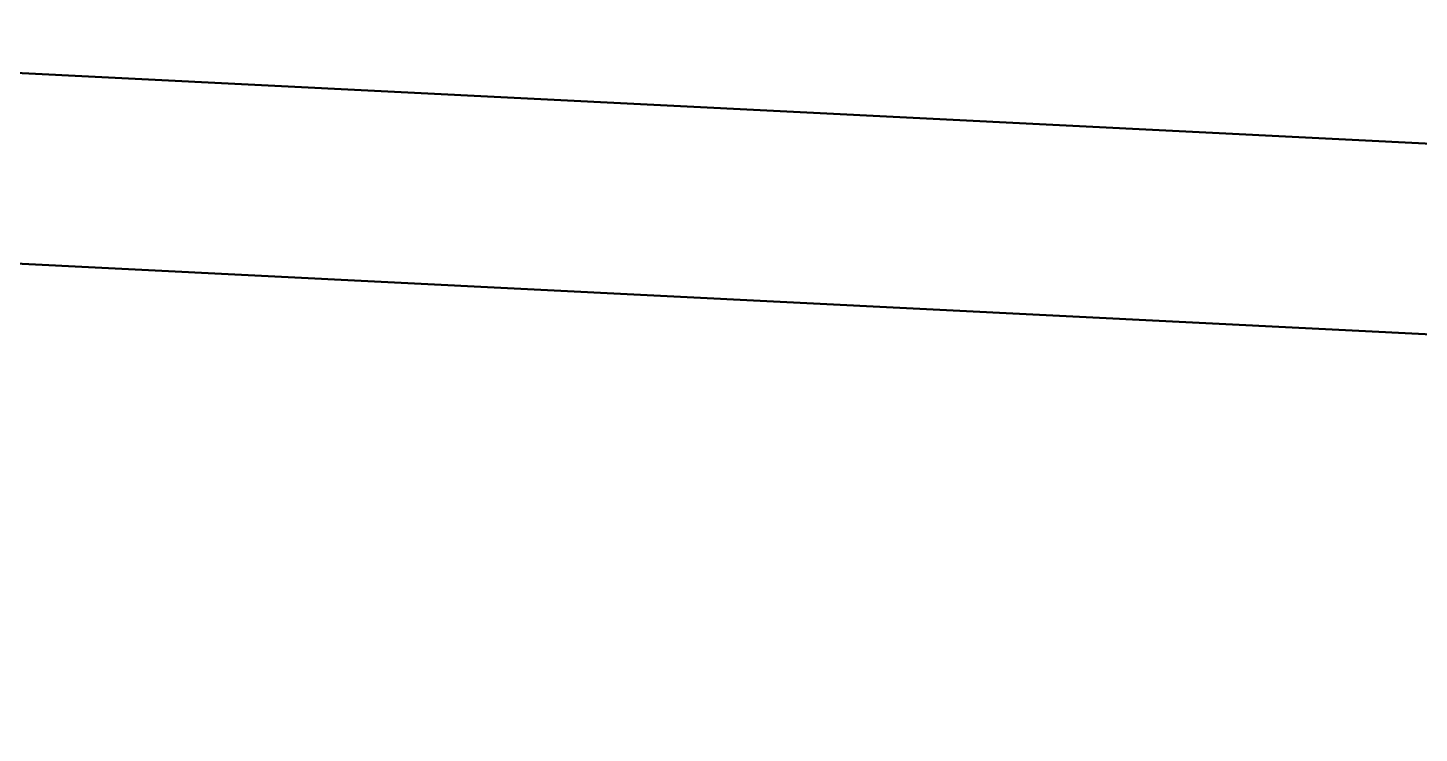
# Model space of a CAD drawing. Header units: metres. Extents: x 10 to 831, y 10 to 584.
# Drawn here: x 41.98 to 60.24, y 476.25 to 485.5 of the extents above; entities that cross this region are included whole.
import ezdxf

# ---------------------------------------------------------------- set-up
doc = ezdxf.new("R2010")
doc.units = ezdxf.units.M
doc.layers.add('CUT', color=7, linetype='Continuous', lineweight=50)
doc.layers.add('VIS', color=8, linetype='Continuous', lineweight=13)

msp = doc.modelspace()

# ---------------------------------------------------------------- linework, layer by layer
at = {"layer": 'CUT'}
for p, q in [((165, 478.752), (30, 485.502)), ((30, 483.002), (165, 476.252))]:
    msp.add_line(p, q, dxfattribs=at)
at = {"layer": 'VIS'}
for p, q in [((30, 485.503), (161.251, 478.94)), ((161.001, 478.952), (30, 485.503)), ((165, 478.752), (30, 485.502)), ((46.992, 484.653), (40.246, 484.99)), ((41.115, 484.947), (42.142, 484.896)), ((44.952, 484.755), (41.424, 484.931)), ((41.426, 484.931), (42.111, 484.897)), ((42.131, 484.896), (41.496, 484.928)), ((41.513, 484.927), (42.108, 484.897)), ((41.564, 484.924), (42.176, 484.894)), ((42.073, 484.899), (41.823, 484.911)), ((42.055, 484.9), (41.864, 484.909)), ((41.971, 484.904), (42.221, 484.891)), ((41.973, 484.904), (42.222, 484.891)), ((42.221, 484.891), (41.982, 484.904)), ((42.726, 484.866), (42, 484.903)), ((42.055, 484.9), (42.246, 484.89)), ((42.131, 484.896), (42.343, 484.885)), ((42.426, 484.881), (42.178, 484.894)), ((42.408, 484.882), (42.192, 484.893)), ((42.221, 484.891), (42.46, 484.88)), ((43.55, 484.825), (42.3, 484.888)), ((42.55, 484.875), (42.3, 484.888)), ((43.071, 484.849), (42.321, 484.887)), ((44.632, 484.771), (42.402, 484.883)), ((42.408, 484.882), (42.624, 484.871)), ((42.433, 484.881), (42.635, 484.87)), ((43.179, 484.843), (42.443, 484.88)), ((42.702, 484.868), (42.504, 484.877)), ((42.787, 484.863), (42.54, 484.875)), ((42.55, 484.875), (43.8, 484.812)), ((42.571, 484.874), (42.821, 484.861)), ((42.8, 484.863), (42.577, 484.874)), ((42.832, 484.861), (42.583, 484.874)), ((42.6, 484.873), (45.188, 484.743)), ((43.294, 484.838), (42.603, 484.873)), ((42.65, 484.87), (43.889, 484.808)), ((42.928, 484.856), (42.687, 484.868)), ((42.688, 484.868), (42.934, 484.856)), ((42.927, 484.856), (42.694, 484.868)), ((42.702, 484.868), (42.901, 484.857)), ((42.905, 484.857), (42.704, 484.868)), ((42.971, 484.854), (42.721, 484.866)), ((42.972, 484.854), (42.722, 484.866)), ((42.726, 484.866), (42.968, 484.854)), ((42.978, 484.853), (42.766, 484.864)), ((42.787, 484.863), (43.034, 484.851)), ((42.8, 484.863), (43.024, 484.851)), ((43.073, 484.849), (42.823, 484.861)), ((42.832, 484.861), (43.082, 484.849)), ((42.834, 484.861), (43.525, 484.826)), ((43.112, 484.847), (42.867, 484.859)), ((42.927, 484.856), (43.16, 484.844)), ((43.176, 484.843), (42.937, 484.856)), ((42.971, 484.854), (43.22, 484.841)), ((42.972, 484.854), (43.222, 484.841)), ((42.978, 484.853), (43.19, 484.843)), ((43.201, 484.843), (43.01, 484.852)), ((43.252, 484.84), (43.024, 484.851)), ((43.272, 484.839), (43.056, 484.85)), ((43.319, 484.837), (43.071, 484.849)), ((43.073, 484.849), (43.323, 484.837)), ((43.112, 484.847), (43.356, 484.835)), ((43.125, 484.846), (43.321, 484.837)), ((43.176, 484.843), (43.415, 484.832)), ((43.427, 484.831), (43.186, 484.843)), ((43.393, 484.833), (43.194, 484.843)), ((43.201, 484.843), (43.392, 484.833)), ((43.252, 484.84), (43.481, 484.829)), ((43.272, 484.839), (43.488, 484.828)), ((43.533, 484.826), (43.286, 484.838)), ((44.401, 484.782), (43.374, 484.834)), ((43.393, 484.833), (43.593, 484.823)), ((43.419, 484.832), (43.669, 484.819)), ((43.695, 484.817), (43.453, 484.83)), ((43.494, 484.828), (44.244, 484.79)), ((43.55, 484.825), (43.8, 484.812)), ((44.249, 484.79), (43.613, 484.822)), ((43.858, 484.809), (43.625, 484.821)), ((43.647, 484.82), (43.849, 484.81)), ((43.917, 484.807), (43.669, 484.819)), ((44.936, 484.755), (43.688, 484.818)), ((43.891, 484.808), (43.693, 484.818)), ((43.695, 484.817), (43.937, 484.805)), ((44.947, 484.755), (43.699, 484.817)), ((43.957, 484.804), (43.707, 484.817)), ((43.971, 484.804), (43.721, 484.817)), ((44.071, 484.799), (43.821, 484.812)), ((44.052, 484.8), (43.838, 484.81)), ((43.858, 484.809), (44.091, 484.798)), ((43.872, 484.809), (44.111, 484.797)), ((43.891, 484.808), (44.09, 484.798)), ((44.131, 484.796), (43.892, 484.808)), ((44.134, 484.796), (43.896, 484.808)), ((43.917, 484.807), (44.166, 484.794)), ((44.136, 484.796), (43.92, 484.807)), ((43.937, 484.805), (44.687, 484.768)), ((43.971, 484.804), (44.221, 484.791)), ((43.991, 484.803), (44.607, 484.772)), ((44.268, 484.789), (44.021, 484.802)), ((44.052, 484.8), (44.265, 484.789)), ((44.071, 484.799), (44.321, 484.787)), ((44.37, 484.784), (44.13, 484.796)), ((44.131, 484.796), (44.369, 484.784)), ((44.134, 484.796), (44.371, 484.784)), ((44.136, 484.796), (44.351, 484.785)), ((44.249, 484.79), (44.461, 484.779)), ((44.268, 484.789), (44.515, 484.776)), ((44.297, 484.788), (44.492, 484.778)), ((44.574, 484.774), (44.324, 484.787)), ((45.065, 484.749), (44.333, 484.786)), ((44.622, 484.772), (44.394, 484.783)), ((45.635, 484.721), (44.407, 484.782)), ((45.148, 484.745), (44.421, 484.782)), ((45.599, 484.722), (44.447, 484.78)), ((44.448, 484.78), (45.697, 484.717)), ((44.684, 484.769), (44.486, 484.778)), ((44.789, 484.763), (44.556, 484.774)), ((44.574, 484.774), (44.824, 484.762)), ((44.577, 484.774), (44.821, 484.762)), ((44.828, 484.761), (44.579, 484.774)), ((44.622, 484.772), (44.851, 484.76)), ((44.653, 484.77), (45.389, 484.733)), ((44.911, 484.757), (44.663, 484.769)), ((44.677, 484.769), (45.829, 484.711)), ((44.684, 484.769), (44.882, 484.759)), ((44.914, 484.757), (44.713, 484.767)), ((45.47, 484.729), (44.721, 484.767)), ((44.999, 484.752), (44.783, 484.764)), ((45.072, 484.749), (44.822, 484.762)), ((45.086, 484.748), (44.847, 484.76)), ((45.084, 484.748), (44.847, 484.76)), ((44.861, 484.76), (45.063, 484.75)), ((45.096, 484.748), (44.884, 484.759)), ((44.911, 484.757), (45.16, 484.745)), ((45.111, 484.747), (44.92, 484.756)), ((44.993, 484.753), (46.742, 484.666)), ((44.999, 484.752), (45.215, 484.741)), ((45.072, 484.749), (45.322, 484.736)), ((45.086, 484.748), (45.324, 484.736)), ((45.096, 484.748), (45.308, 484.737)), ((45.111, 484.747), (45.302, 484.738)), ((45.148, 484.745), (45.39, 484.733)), ((45.417, 484.731), (45.167, 484.744)), ((45.918, 484.707), (45.19, 484.743)), ((45.469, 484.729), (45.219, 484.741)), ((47.05, 484.65), (45.3, 484.738)), ((46.074, 484.699), (45.324, 484.736)), ((45.701, 484.717), (45.453, 484.73)), ((45.72, 484.716), (45.487, 484.728)), ((45.75, 484.715), (45.503, 484.728)), ((45.757, 484.714), (45.543, 484.726)), ((45.905, 484.707), (45.657, 484.72)), ((45.873, 484.709), (45.675, 484.719)), ((45.946, 484.705), (45.697, 484.717)), ((46.367, 484.684), (45.731, 484.716)), ((45.75, 484.715), (45.997, 484.702)), ((45.757, 484.714), (45.97, 484.704)), ((45.992, 484.703), (45.764, 484.714)), ((46.531, 484.676), (45.798, 484.712)), ((46.05, 484.7), (45.8, 484.712)), ((45.802, 484.712), (46.05, 484.7)), ((46.041, 484.701), (45.802, 484.712)), ((45.873, 484.709), (46.071, 484.699)), ((46.117, 484.697), (45.874, 484.709)), ((46.092, 484.698), (45.883, 484.708)), ((45.905, 484.707), (46.154, 484.695)), ((45.943, 484.706), (46.578, 484.673)), ((45.992, 484.703), (46.221, 484.692)), ((46.041, 484.701), (46.279, 484.688)), ((46.042, 484.701), (46.286, 484.688)), ((46.05, 484.7), (47.3, 484.638)), ((46.257, 484.69), (46.066, 484.699)), ((46.824, 484.661), (46.075, 484.699)), ((46.075, 484.699), (46.277, 484.688)), ((46.117, 484.697), (46.359, 484.685)), ((46.468, 484.679), (46.218, 484.692)), ((46.469, 484.679), (46.219, 484.692)), ((46.489, 484.678), (46.243, 484.691)), ((46.249, 484.69), (46.444, 484.68)), ((46.866, 484.659), (46.25, 484.69)), ((46.572, 484.674), (46.322, 484.687)), ((46.325, 484.686), (46.574, 484.674)), ((46.456, 484.68), (47.072, 484.649)), ((46.468, 484.679), (46.718, 484.667)), ((46.469, 484.679), (46.719, 484.667)), ((46.522, 484.677), (47.258, 484.639)), ((46.795, 484.663), (46.547, 484.675)), ((46.55, 484.675), (47.3, 484.638)), ((46.899, 484.658), (46.651, 484.67)), ((46.666, 484.669), (47.26, 484.639)), ((47.443, 484.63), (46.751, 484.665)), ((46.995, 484.653), (46.757, 484.664)), ((48.484, 484.579), (46.767, 484.664)), ((47.028, 484.651), (46.778, 484.663)), ((47.074, 484.649), (46.824, 484.661)), ((47.021, 484.651), (46.83, 484.661)), ((47.57, 484.624), (46.843, 484.66)), ((47.599, 484.623), (46.863, 484.659)), ((47.062, 484.649), (46.864, 484.659)), ((46.899, 484.658), (47.148, 484.645)), ((46.982, 484.654), (47.673, 484.619)), ((47.232, 484.641), (46.985, 484.653)), ((46.995, 484.653), (47.234, 484.641)), ((47.214, 484.642), (47.002, 484.653)), ((47.021, 484.651), (47.212, 484.642)), ((47.316, 484.637), (47.067, 484.649)), ((47.074, 484.649), (47.324, 484.637)), ((47.108, 484.647), (47.845, 484.61)), ((47.362, 484.635), (47.134, 484.646)), ((47.414, 484.632), (47.164, 484.644)), ((47.454, 484.63), (47.204, 484.642)), ((47.214, 484.642), (47.426, 484.631)), ((47.467, 484.629), (47.217, 484.641)), ((47.468, 484.629), (47.219, 484.641)), ((47.461, 484.63), (47.223, 484.641)), ((47.232, 484.641), (47.479, 484.629)), ((47.996, 484.602), (47.263, 484.639)), ((47.289, 484.638), (47.491, 484.628)), ((47.572, 484.624), (47.322, 484.637)), ((47.362, 484.635), (47.591, 484.623)), ((47.7, 484.618), (47.46, 484.63)), ((47.461, 484.63), (47.698, 484.618)), ((47.467, 484.629), (47.717, 484.616)), ((47.468, 484.629), (47.718, 484.616)), ((49.24, 484.541), (47.497, 484.627)), ((47.508, 484.627), (47.752, 484.615)), ((47.57, 484.624), (47.812, 484.612)), ((47.572, 484.624), (47.822, 484.611)), ((47.893, 484.608), (47.644, 484.62)), ((47.855, 484.61), (47.657, 484.62)), ((48.932, 484.556), (47.683, 484.619)), ((47.95, 484.605), (47.712, 484.617)), ((48.023, 484.601), (47.807, 484.612)), ((48.061, 484.599), (47.849, 484.61)), ((47.855, 484.61), (48.053, 484.6)), ((47.888, 484.608), (48.101, 484.598)), ((47.933, 484.606), (49.182, 484.543)), ((47.95, 484.605), (48.189, 484.593)), ((48.216, 484.591), (47.975, 484.603)), ((48.167, 484.594), (47.976, 484.603)), ((48.023, 484.601), (48.238, 484.591)), ((48.061, 484.599), (48.273, 484.589)), ((48.321, 484.587), (48.071, 484.599)), ((49.833, 484.511), (48.087, 484.598)), ((48.167, 484.594), (48.358, 484.585)), ((50.442, 484.481), (48.194, 484.593)), ((48.466, 484.579), (48.217, 484.591)), ((48.538, 484.576), (48.296, 484.587)), ((48.321, 484.587), (48.57, 484.574)), ((49.072, 484.549), (48.322, 484.587)), ((48.575, 484.574), (48.325, 484.587)), ((50.58, 484.474), (48.35, 484.585)), ((48.608, 484.572), (48.384, 484.584)), ((48.466, 484.579), (48.716, 484.567)), ((48.714, 484.567), (48.467, 484.579)), ((48.468, 484.579), (48.717, 484.567)), ((48.503, 484.577), (48.705, 484.567)), ((48.732, 484.566), (48.504, 484.577)), ((48.538, 484.576), (48.78, 484.563)), ((48.572, 484.574), (48.822, 484.562)), ((48.575, 484.574), (48.825, 484.562)), ((48.598, 484.572), (49.837, 484.511)), ((48.608, 484.572), (48.831, 484.561)), ((49.384, 484.534), (48.638, 484.571)), ((48.905, 484.557), (48.666, 484.569)), ((48.886, 484.558), (48.67, 484.569)), ((48.953, 484.555), (48.703, 484.567)), ((48.714, 484.567), (48.961, 484.554)), ((49.742, 484.515), (48.715, 484.567)), ((48.967, 484.554), (48.717, 484.567)), ((48.732, 484.566), (48.961, 484.554)), ((48.931, 484.556), (48.74, 484.565)), ((49.028, 484.551), (48.778, 484.563)), ((50.55, 484.475), (48.8, 484.562)), ((49.044, 484.551), (48.846, 484.56)), ((48.886, 484.558), (49.102, 484.548)), ((48.905, 484.557), (49.144, 484.545)), ((48.921, 484.557), (49.537, 484.525)), ((48.931, 484.556), (49.122, 484.546)), ((52.009, 484.402), (48.951, 484.555)), ((49.044, 484.551), (49.242, 484.541)), ((49.05, 484.55), (50.3, 484.488)), ((49.747, 484.515), (49.056, 484.55)), ((49.332, 484.536), (49.12, 484.546)), ((49.334, 484.536), (49.133, 484.546)), ((49.466, 484.529), (49.216, 484.542)), ((49.461, 484.529), (49.217, 484.542)), ((49.991, 484.503), (49.265, 484.539)), ((49.286, 484.538), (49.978, 484.504)), ((49.55, 484.525), (49.3, 484.538)), ((50.055, 484.5), (49.318, 484.537)), ((49.332, 484.536), (49.543, 484.525)), ((49.372, 484.534), (49.568, 484.524)), ((49.593, 484.523), (49.38, 484.534)), ((49.384, 484.534), (49.632, 484.521)), ((49.658, 484.519), (49.418, 484.531)), ((49.443, 484.531), (50.692, 484.468)), ((49.75, 484.515), (49.534, 484.526)), ((49.564, 484.524), (50.3, 484.488)), ((50.317, 484.486), (49.568, 484.524)), ((49.593, 484.523), (49.806, 484.512)), ((49.86, 484.51), (49.621, 484.522)), ((50.233, 484.491), (49.638, 484.52)), ((49.657, 484.519), (52.244, 484.39)), ((49.939, 484.505), (49.692, 484.518)), ((49.967, 484.504), (49.717, 484.517)), ((49.717, 484.517), (49.919, 484.506)), ((49.75, 484.515), (49.966, 484.504)), ((50.073, 484.499), (49.823, 484.511)), ((50.075, 484.498), (49.825, 484.511)), ((49.837, 484.511), (50.431, 484.481)), ((49.86, 484.51), (50.099, 484.497)), ((50.102, 484.497), (49.874, 484.509)), ((50.077, 484.498), (49.886, 484.508)), ((50.165, 484.494), (49.917, 484.506)), ((50.689, 484.468), (49.948, 484.505)), ((49.967, 484.504), (50.216, 484.491)), ((50.179, 484.494), (49.967, 484.504)), ((49.991, 484.503), (50.233, 484.491)), ((50.27, 484.489), (50.022, 484.502)), ((50.05, 484.5), (50.3, 484.488)), ((50.073, 484.499), (50.323, 484.486)), ((50.077, 484.498), (50.268, 484.489)), ((50.102, 484.497), (50.331, 484.486)), ((50.378, 484.484), (50.129, 484.496)), ((50.395, 484.483), (50.171, 484.494)), ((50.179, 484.494), (50.391, 484.483)), ((50.195, 484.493), (50.442, 484.481)), ((50.527, 484.476), (50.277, 484.489)), ((50.378, 484.484), (50.626, 484.471)), ((50.395, 484.483), (50.618, 484.471)), ((50.614, 484.472), (50.398, 484.483)), ((50.775, 484.464), (50.532, 484.476)), ((50.788, 484.463), (50.55, 484.475)), ((50.815, 484.462), (50.576, 484.474)), ((50.614, 484.472), (50.83, 484.461)), ((50.842, 484.461), (50.65, 484.47)), ((50.927, 484.456), (50.682, 484.469)), ((50.965, 484.454), (50.715, 484.467)), ((50.966, 484.454), (50.716, 484.466)), ((50.96, 484.454), (50.718, 484.466)), ((50.788, 484.463), (51.025, 484.451)), ((50.815, 484.462), (51.054, 484.45)), ((51.573, 484.424), (50.823, 484.462)), ((51.575, 484.423), (50.825, 484.461)), ((51.026, 484.451), (50.827, 484.461)), ((50.842, 484.461), (51.033, 484.451)), ((51.1, 484.447), (50.86, 484.459)), ((52.052, 484.4), (50.9, 484.457)), ((50.927, 484.456), (51.171, 484.444)), ((50.931, 484.456), (51.133, 484.446)), ((50.96, 484.454), (51.202, 484.442)), ((50.966, 484.454), (51.216, 484.442)), ((51.026, 484.451), (51.224, 484.442)), ((51.226, 484.441), (51.029, 484.451)), ((51.073, 484.449), (51.323, 484.436)), ((51.075, 484.449), (51.325, 484.436)), ((51.298, 484.438), (51.085, 484.449)), ((51.1, 484.447), (51.341, 484.436)), ((51.372, 484.434), (51.123, 484.447)), ((51.226, 484.441), (51.422, 484.432)), ((51.45, 484.43), (51.238, 484.441)), ((51.472, 484.429), (51.244, 484.441)), ((51.478, 484.428), (51.262, 484.44)), ((51.527, 484.426), (51.288, 484.438)), ((51.298, 484.438), (51.511, 484.427)), ((51.325, 484.436), (51.52, 484.427)), ((51.372, 484.434), (51.62, 484.422)), ((51.386, 484.433), (52.413, 484.382)), ((51.45, 484.43), (51.661, 484.419)), ((51.472, 484.429), (52.157, 484.394)), ((51.478, 484.428), (51.694, 484.418)), ((51.77, 484.414), (51.531, 484.426)), ((51.744, 484.416), (51.543, 484.425)), ((51.813, 484.412), (51.564, 484.424)), ((51.591, 484.423), (52.282, 484.389)), ((52.207, 484.392), (51.591, 484.423)), ((51.964, 484.404), (51.714, 484.417)), ((52.465, 484.38), (51.715, 484.416)), ((51.77, 484.414), (52.008, 484.402)), ((52.51, 484.377), (51.774, 484.414)), ((51.988, 484.403), (51.797, 484.413)), ((51.813, 484.412), (52.063, 484.399)), ((52.171, 484.394), (51.924, 484.406)), ((51.965, 484.404), (52.215, 484.392)), ((51.988, 484.403), (52.179, 484.394)), ((52.215, 484.392), (52.016, 484.402)), ((52.019, 484.402), (52.756, 484.365)), ((52.297, 484.388), (52.085, 484.398)), ((52.366, 484.384), (52.117, 484.396)), ((52.341, 484.385), (52.126, 484.396)), ((52.145, 484.396), (52.347, 484.385)), ((52.392, 484.383), (52.148, 484.395)), ((52.413, 484.382), (52.171, 484.394)), ((53.927, 484.306), (52.179, 484.394)), ((52.45, 484.38), (52.2, 484.393)), ((52.215, 484.392), (52.413, 484.382)), ((52.527, 484.376), (52.277, 484.389)), ((52.297, 484.388), (52.508, 484.377)), ((53.55, 484.325), (52.3, 484.388)), ((52.55, 484.375), (52.3, 484.388)), ((52.573, 484.374), (52.323, 484.387)), ((52.576, 484.374), (52.326, 484.386)), ((52.341, 484.385), (52.557, 484.375)), ((52.366, 484.384), (52.614, 484.372)), ((52.392, 484.383), (52.636, 484.37)), ((52.413, 484.382), (52.655, 484.37)), ((52.428, 484.381), (53.677, 484.318)), ((52.725, 484.366), (52.486, 484.378)), ((52.753, 484.365), (52.504, 484.377)), ((52.55, 484.375), (53.8, 484.312)), ((52.573, 484.374), (52.823, 484.362)), ((52.576, 484.374), (52.826, 484.361)), ((53.299, 484.337), (52.614, 484.372)), ((52.895, 484.357), (52.649, 484.37)), ((52.963, 484.355), (52.713, 484.367)), ((52.725, 484.366), (52.963, 484.355)), ((53.404, 484.332), (52.809, 484.362)), ((52.842, 484.361), (53.07, 484.349)), ((52.895, 484.357), (53.142, 484.346)), ((52.963, 484.355), (53.213, 484.342)), ((53.205, 484.342), (52.989, 484.353)), ((53.007, 484.352), (53.602, 484.322)), ((53.05, 484.35), (53.8, 484.312)), ((53.36, 484.335), (53.111, 484.347)), ((53.381, 484.334), (53.139, 484.346)), ((54.938, 484.255), (53.189, 484.343)), ((54.356, 484.284), (53.204, 484.342)), ((53.205, 484.342), (53.421, 484.332)), ((53.464, 484.329), (53.214, 484.342)), ((53.504, 484.327), (53.264, 484.34)), ((53.277, 484.339), (53.472, 484.329)), ((54.073, 484.299), (53.323, 484.337)), ((53.567, 484.324), (53.356, 484.335)), ((53.359, 484.335), (53.561, 484.325)), ((53.381, 484.334), (53.624, 484.322)), ((53.653, 484.32), (53.406, 484.332)), ((53.435, 484.331), (54.587, 484.273)), ((53.679, 484.318), (53.441, 484.331)), ((53.746, 484.315), (53.497, 484.327)), ((53.753, 484.315), (53.552, 484.325)), ((53.809, 484.312), (53.56, 484.325)), ((53.567, 484.324), (53.779, 484.314)), ((53.573, 484.324), (53.823, 484.312)), ((53.857, 484.309), (53.613, 484.322)), ((53.679, 484.318), (53.918, 484.307)), ((53.898, 484.308), (53.707, 484.317)), ((53.962, 484.305), (53.712, 484.317)), ((53.809, 484.312), (54.059, 484.3)), ((54.076, 484.298), (53.826, 484.311)), ((54.069, 484.299), (53.853, 484.31)), ((53.857, 484.309), (54.102, 484.298)), ((54.115, 484.297), (53.877, 484.308)), ((53.898, 484.308), (54.089, 484.298)), ((53.939, 484.306), (55.187, 484.243)), ((53.962, 484.305), (54.212, 484.292)), ((54.669, 484.269), (53.984, 484.303)), ((54.196, 484.293), (53.998, 484.303)), ((54.672, 484.269), (54.056, 484.3)), ((54.069, 484.299), (54.285, 484.288)), ((54.076, 484.298), (54.326, 484.286)), ((54.834, 484.261), (54.108, 484.297)), ((54.115, 484.297), (54.352, 484.285)), ((54.196, 484.293), (54.395, 484.283)), ((54.448, 484.28), (54.198, 484.293)), ((54.415, 484.282), (54.203, 484.293)), ((54.212, 484.292), (54.897, 484.257)), ((54.463, 484.279), (54.213, 484.292)), ((54.966, 484.254), (54.229, 484.291)), ((54.261, 484.289), (54.878, 484.259)), ((56.032, 484.201), (54.298, 484.288)), ((54.565, 484.274), (54.332, 484.286)), ((54.629, 484.271), (54.381, 484.284)), ((54.634, 484.271), (54.396, 484.283)), ((54.415, 484.282), (54.626, 484.271)), ((54.415, 484.281), (54.639, 484.27)), ((54.448, 484.28), (54.643, 484.27)), ((54.463, 484.279), (54.713, 484.267)), ((54.475, 484.279), (55.211, 484.242)), ((54.545, 484.275), (55.785, 484.213)), ((54.565, 484.274), (54.797, 484.262)), ((54.573, 484.274), (54.775, 484.264)), ((54.634, 484.271), (54.873, 484.259)), ((54.946, 484.255), (54.706, 484.267)), ((54.961, 484.255), (54.712, 484.267)), ((54.933, 484.256), (54.717, 484.267)), ((55.074, 484.249), (54.824, 484.261)), ((54.834, 484.261), (55.077, 484.248)), ((55.135, 484.246), (54.888, 484.258)), ((55.134, 484.246), (54.921, 484.256)), ((54.933, 484.256), (55.149, 484.245)), ((54.961, 484.255), (55.211, 484.242)), ((54.989, 484.253), (55.584, 484.224)), ((55.306, 484.237), (55.056, 484.25)), ((55.811, 484.212), (55.078, 484.248)), ((55.134, 484.246), (55.347, 484.235)), ((55.385, 484.233), (55.187, 484.243)), ((55.462, 484.23), (55.213, 484.242)), ((56.55, 484.175), (55.3, 484.238)), ((55.306, 484.237), (55.555, 484.225)), ((55.323, 484.236), (55.567, 484.224)), ((55.576, 484.224), (55.326, 484.236)), ((55.589, 484.223), (55.351, 484.235)), ((56.039, 484.2), (55.354, 484.235)), ((56.117, 484.197), (55.388, 484.233)), ((55.462, 484.23), (55.712, 484.217)), ((55.685, 484.218), (55.473, 484.229)), ((55.496, 484.227), (55.728, 484.216)), ((56.661, 484.169), (55.509, 484.227)), ((55.55, 484.225), (57.3, 484.138)), ((55.803, 484.213), (55.561, 484.225)), ((55.797, 484.213), (55.581, 484.224)), ((55.582, 484.224), (56.267, 484.189)), ((55.845, 484.211), (55.596, 484.222)), ((55.808, 484.212), (55.617, 484.221)), ((55.685, 484.218), (55.897, 484.207)), ((55.739, 484.216), (56.43, 484.181)), ((55.787, 484.213), (55.989, 484.203)), ((55.797, 484.213), (56.013, 484.202)), ((56.05, 484.2), (55.8, 484.213)), ((55.803, 484.213), (56.045, 484.2)), ((55.808, 484.212), (55.999, 484.202)), ((56.074, 484.199), (55.824, 484.212)), ((55.845, 484.211), (56.093, 484.198)), ((56.164, 484.195), (55.963, 484.205)), ((56.202, 484.192), (55.979, 484.204)), ((56.228, 484.191), (55.98, 484.204)), ((56.178, 484.193), (55.98, 484.204)), ((59.535, 484.025), (56.007, 484.202)), ((56.074, 484.199), (56.324, 484.187)), ((56.345, 484.186), (56.098, 484.197)), ((56.388, 484.183), (56.148, 484.195)), ((56.178, 484.193), (56.376, 484.183)), ((56.427, 484.181), (56.194, 484.193)), ((56.202, 484.192), (56.426, 484.181)), ((56.46, 484.179), (56.21, 484.192)), ((56.462, 484.179), (56.212, 484.192)), ((56.544, 484.175), (56.305, 484.187)), ((56.532, 484.176), (56.321, 484.187)), ((56.576, 484.173), (56.326, 484.186)), ((56.335, 484.186), (57.071, 484.149)), ((56.616, 484.172), (56.37, 484.184)), ((56.388, 484.183), (56.629, 484.171)), ((56.4, 484.183), (56.595, 484.173)), ((56.427, 484.181), (56.659, 484.169)), ((56.66, 484.169), (56.444, 484.18)), ((57.548, 484.125), (56.521, 484.177)), ((56.532, 484.176), (56.744, 484.165)), ((57.276, 484.139), (56.544, 484.175)), ((56.55, 484.175), (57.3, 484.138)), ((56.79, 484.163), (56.551, 484.175)), ((56.576, 484.173), (56.827, 484.161)), ((57.807, 484.112), (56.58, 484.173)), ((56.838, 484.16), (56.59, 484.173)), ((56.616, 484.172), (56.863, 484.159)), ((56.839, 484.16), (56.626, 484.171)), ((56.902, 484.158), (56.652, 484.17)), ((56.66, 484.169), (56.876, 484.159)), ((58.422, 484.082), (56.674, 484.169)), ((57.421, 484.131), (56.685, 484.168)), ((56.713, 484.167), (59.771, 484.014)), ((57.409, 484.132), (56.724, 484.166)), ((56.726, 484.166), (57.343, 484.135)), ((56.954, 484.155), (56.763, 484.165)), ((56.788, 484.163), (57.032, 484.151)), ((56.838, 484.16), (57.087, 484.148)), ((56.839, 484.16), (57.052, 484.15)), ((56.923, 484.157), (57.673, 484.119)), ((56.93, 484.156), (57.667, 484.119)), ((56.952, 484.155), (57.637, 484.12)), ((56.954, 484.155), (57.145, 484.145)), ((57.001, 484.152), (57.203, 484.143)), ((57.256, 484.139), (57.014, 484.152)), ((57.295, 484.138), (57.045, 484.15)), ((57.302, 484.138), (57.052, 484.15)), ((57.074, 484.149), (57.324, 484.137)), ((57.358, 484.135), (57.125, 484.146)), ((57.803, 484.112), (57.168, 484.144)), ((57.367, 484.134), (57.169, 484.144)), ((57.441, 484.13), (57.204, 484.143)), ((57.46, 484.13), (57.21, 484.142)), ((57.256, 484.139), (57.498, 484.127)), ((57.302, 484.138), (57.551, 484.125)), ((57.524, 484.126), (57.308, 484.137)), ((57.574, 484.124), (57.324, 484.137)), ((57.367, 484.134), (57.565, 484.124)), ((57.38, 484.134), (58.015, 484.102)), ((57.441, 484.13), (57.679, 484.118)), ((57.524, 484.126), (57.74, 484.115)), ((57.718, 484.117), (57.527, 484.126)), ((57.832, 484.111), (57.584, 484.124)), ((57.901, 484.108), (57.651, 484.12)), ((59.433, 484.031), (57.685, 484.118)), ((57.96, 484.104), (57.711, 484.117)), ((57.718, 484.117), (57.909, 484.107)), ((57.976, 484.104), (57.738, 484.115)), ((57.989, 484.103), (57.766, 484.114)), ((58.026, 484.101), (57.776, 484.113)), ((58.505, 484.077), (57.813, 484.112)), ((58.077, 484.099), (57.827, 484.111)), ((57.832, 484.111), (58.081, 484.099)), ((58.098, 484.097), (57.851, 484.11)), ((57.96, 484.104), (58.21, 484.092)), ((58.556, 484.075), (57.962, 484.104)), ((58.173, 484.094), (57.972, 484.104)), ((58.225, 484.091), (57.982, 484.104)), ((57.989, 484.103), (58.213, 484.092)), ((58.199, 484.092), (57.99, 484.103)), ((58.044, 484.101), (58.735, 484.065)), ((58.077, 484.099), (58.327, 484.086)), ((58.779, 484.064), (58.094, 484.098)), ((58.098, 484.097), (58.345, 484.085)), ((58.16, 484.095), (58.754, 484.065)), ((58.199, 484.092), (58.407, 484.082)), ((58.459, 484.079), (58.209, 484.092)), ((58.215, 484.091), (58.417, 484.082)), ((58.225, 484.091), (58.467, 484.079)), ((58.322, 484.087), (59.007, 484.052)), ((58.574, 484.074), (58.324, 484.087)), ((58.388, 484.083), (58.604, 484.072)), ((58.65, 484.07), (58.438, 484.081)), ((58.459, 484.079), (58.709, 484.067)), ((58.704, 484.067), (58.465, 484.079)), ((58.742, 484.065), (58.498, 484.077)), ((58.574, 484.074), (58.824, 484.062)), ((58.826, 484.061), (58.578, 484.073)), ((58.9, 484.058), (58.65, 484.07)), ((58.65, 484.07), (58.862, 484.059)), ((58.864, 484.059), (58.673, 484.069)), ((58.931, 484.056), (58.693, 484.068)), ((58.96, 484.055), (58.71, 484.067)), ((58.742, 484.065), (58.986, 484.053)), ((60.05, 484), (58.8, 484.062)), ((58.864, 484.059), (59.055, 484.05)), ((58.934, 484.056), (59.683, 484.019)), ((58.96, 484.055), (59.21, 484.042)), ((60.013, 484.002), (58.986, 484.053)), ((59.297, 484.038), (59.048, 484.05)), ((59.05, 484.05), (60.3, 483.988)), ((59.877, 484.009), (59.14, 484.046)), ((59.349, 484.035), (59.151, 484.045)), ((59.191, 484.043), (60.218, 483.991)), ((59.458, 484.029), (59.208, 484.042)), ((59.921, 484.007), (59.286, 484.038)), ((60.075, 483.999), (59.325, 484.036)), ((59.577, 484.024), (59.327, 484.036)), ((59.58, 484.024), (59.333, 484.036)), ((59.349, 484.035), (59.547, 484.025)), ((59.386, 484.033), (59.631, 484.021)), ((59.429, 484.031), (59.631, 484.021)), ((59.678, 484.019), (59.435, 484.03)), ((59.628, 484.021), (59.437, 484.03)), ((59.704, 484.017), (59.455, 484.029)), ((59.458, 484.029), (59.708, 484.017)), ((59.684, 484.019), (59.468, 484.029)), ((59.497, 484.028), (60.133, 483.996)), ((59.524, 484.026), (59.719, 484.016)), ((59.55, 484.025), (60.3, 483.988)), ((59.82, 484.011), (59.572, 484.024)), ((59.575, 484.024), (59.825, 484.011)), ((59.577, 484.024), (59.827, 484.011)), ((59.58, 484.024), (59.827, 484.011)), ((59.628, 484.021), (59.819, 484.011)), ((59.886, 484.008), (59.647, 484.02)), ((59.898, 484.008), (59.649, 484.02)), ((60.809, 483.962), (59.657, 484.019)), ((59.869, 484.009), (59.672, 484.019)), ((59.678, 484.019), (59.92, 484.007)), ((59.684, 484.019), (59.9, 484.008)), ((60.459, 483.98), (59.709, 484.017)), ((59.869, 484.009), (60.065, 483.999)), ((60.148, 483.995), (59.92, 484.007)), ((59.959, 484.005), (60.209, 483.992)), ((60.207, 483.992), (59.963, 484.005)), ((60.234, 483.991), (59.994, 484.003)), ((60.148, 483.995), (60.377, 483.983)), ((60.457, 483.98), (60.207, 483.992)), ((165, 476.252), (30, 483.002)), ((30, 483.002), (165, 476.252)), ((30, 483.002), (165, 476.252)), ((42.682, 482.369), (36.811, 482.662)), ((37.029, 482.651), (42.9, 482.357)), ((39.9, 482.507), (43.145, 482.345)), ((41.151, 482.445), (42.625, 482.371)), ((41.189, 482.443), (44.247, 482.29)), ((43.541, 482.326), (41.424, 482.432)), ((41.426, 482.431), (42.111, 482.397)), ((43.236, 482.341), (41.889, 482.408)), ((42.131, 482.396), (41.919, 482.406)), ((42.221, 482.392), (41.982, 482.404)), ((42.327, 482.386), (42.078, 482.399)), ((42.326, 482.386), (42.078, 482.399)), ((42.081, 482.399), (43.429, 482.331)), ((42.702, 482.368), (42.108, 482.397)), ((42.131, 482.396), (42.343, 482.385)), ((42.154, 482.395), (42.402, 482.382)), ((42.426, 482.381), (42.178, 482.394)), ((42.405, 482.382), (42.185, 482.393)), ((42.197, 482.393), (43.425, 482.331)), ((42.459, 482.38), (42.209, 482.392)), ((42.221, 482.392), (42.46, 482.38)), ((42.293, 482.388), (42.54, 482.375)), ((42.306, 482.387), (42.901, 482.357)), ((42.571, 482.374), (42.321, 482.387)), ((42.326, 482.386), (42.575, 482.374)), ((42.327, 482.386), (42.577, 482.374)), ((42.333, 482.386), (42.583, 482.374)), ((42.405, 482.382), (42.626, 482.371)), ((42.426, 482.381), (42.675, 482.369)), ((42.433, 482.381), (42.635, 482.37)), ((43.179, 482.344), (42.443, 482.38)), ((42.459, 482.38), (42.708, 482.367)), ((42.522, 482.376), (42.772, 482.364)), ((42.796, 482.362), (42.567, 482.374)), ((42.571, 482.374), (42.821, 482.362)), ((42.931, 482.356), (42.681, 482.369)), ((42.725, 482.366), (42.973, 482.354)), ((43.029, 482.351), (42.779, 482.363)), ((42.796, 482.362), (43.481, 482.328)), ((43.55, 482.325), (42.8, 482.362)), ((42.931, 482.356), (43.68, 482.318)), ((43.176, 482.344), (42.937, 482.356)), ((42.939, 482.356), (43.188, 482.343)), ((43.991, 482.303), (42.963, 482.355)), ((42.996, 482.353), (43.673, 482.319)), ((43.029, 482.351), (43.279, 482.339)), ((43.05, 482.35), (44.3, 482.287)), ((43.288, 482.338), (43.067, 482.349)), ((43.325, 482.336), (43.075, 482.348)), ((43.125, 482.346), (43.321, 482.337)), ((43.169, 482.344), (44.196, 482.293)), ((43.171, 482.344), (43.893, 482.308)), ((43.176, 482.344), (43.415, 482.332)), ((43.402, 482.332), (43.19, 482.343)), ((43.447, 482.33), (43.222, 482.341)), ((43.288, 482.338), (43.508, 482.327)), ((43.495, 482.327), (43.297, 482.337)), ((43.55, 482.325), (43.3, 482.337)), ((43.325, 482.336), (43.574, 482.324)), ((43.402, 482.332), (43.613, 482.322)), ((43.419, 482.332), (43.669, 482.319)), ((43.717, 482.317), (43.469, 482.329)), ((43.495, 482.327), (43.693, 482.318)), ((43.55, 482.325), (44.3, 482.287)), ((43.552, 482.325), (43.769, 482.314)), ((44.394, 482.283), (43.669, 482.319)), ((43.717, 482.317), (43.965, 482.304)), ((43.796, 482.312), (44.03, 482.301)), ((44.55, 482.275), (43.8, 482.312)), ((44.071, 482.299), (43.821, 482.312)), ((44.131, 482.296), (43.892, 482.308)), ((43.91, 482.307), (44.635, 482.27)), ((43.917, 482.307), (44.166, 482.294)), ((44.166, 482.294), (43.937, 482.305)), ((44.17, 482.294), (43.95, 482.305)), ((43.976, 482.303), (45.19, 482.243)), ((44.249, 482.29), (44.037, 482.301)), ((44.05, 482.3), (44.8, 482.262)), ((44.071, 482.299), (44.321, 482.287)), ((44.131, 482.296), (44.369, 482.284)), ((44.328, 482.286), (44.139, 482.295)), ((44.166, 482.294), (44.851, 482.26)), ((44.17, 482.294), (44.391, 482.283)), ((44.947, 482.255), (44.219, 482.292)), ((47.492, 482.128), (44.244, 482.291)), ((44.249, 482.29), (44.461, 482.279)), ((44.328, 482.286), (44.518, 482.276)), ((44.329, 482.286), (44.579, 482.274)), ((44.361, 482.284), (44.61, 482.272)), ((44.418, 482.281), (44.668, 482.269)), ((44.457, 482.279), (44.707, 482.267)), ((44.709, 482.267), (44.461, 482.279)), ((44.684, 482.269), (44.486, 482.278)), ((44.494, 482.278), (50.741, 481.966)), ((44.521, 482.276), (45.995, 482.202)), ((44.529, 482.276), (45.278, 482.239)), ((44.822, 482.261), (44.572, 482.274)), ((44.653, 482.27), (45.88, 482.208)), ((44.911, 482.257), (44.663, 482.269)), ((44.929, 482.256), (44.679, 482.269)), ((44.684, 482.269), (44.882, 482.259)), ((44.709, 482.267), (44.957, 482.255)), ((45.028, 482.251), (44.778, 482.264)), ((44.809, 482.262), (45.057, 482.25)), ((45.072, 482.249), (44.822, 482.261)), ((44.822, 482.261), (45.071, 482.249)), ((45.052, 482.25), (44.832, 482.261)), ((45.086, 482.248), (44.847, 482.26)), ((45.087, 482.248), (44.897, 482.257)), ((45.635, 482.221), (44.898, 482.257)), ((44.911, 482.257), (45.16, 482.245)), ((44.929, 482.256), (45.178, 482.244)), ((45.021, 482.252), (45.271, 482.239)), ((45.052, 482.25), (45.273, 482.239)), ((45.072, 482.249), (45.322, 482.236)), ((45.086, 482.248), (45.324, 482.236)), ((45.087, 482.248), (45.276, 482.239)), ((49.99, 482.003), (45.243, 482.24)), ((45.254, 482.24), (45.931, 482.206)), ((45.477, 482.228), (45.279, 482.239)), ((45.536, 482.226), (45.307, 482.237)), ((45.519, 482.226), (45.308, 482.237)), ((45.417, 482.231), (45.666, 482.219)), ((46.456, 482.179), (45.428, 482.231)), ((45.477, 482.228), (45.675, 482.219)), ((45.705, 482.217), (45.479, 482.228)), ((45.519, 482.226), (45.731, 482.216)), ((45.536, 482.226), (46.221, 482.192)), ((45.802, 482.213), (45.554, 482.225)), ((45.574, 482.224), (45.824, 482.212)), ((45.634, 482.221), (46.661, 482.169)), ((45.845, 482.21), (45.655, 482.22)), ((45.905, 482.207), (45.657, 482.22)), ((45.955, 482.205), (45.706, 482.217)), ((45.935, 482.206), (45.714, 482.217)), ((47.05, 482.15), (45.8, 482.213)), ((45.802, 482.213), (46.05, 482.2)), ((46.041, 482.2), (45.802, 482.213)), ((45.82, 482.212), (46.069, 482.199)), ((45.839, 482.211), (46.066, 482.199)), ((45.845, 482.21), (46.035, 482.201)), ((45.905, 482.207), (46.154, 482.195)), ((45.935, 482.206), (46.155, 482.195)), ((45.955, 482.205), (46.205, 482.192)), ((45.993, 482.203), (54.238, 481.791)), ((46.041, 482.2), (46.279, 482.188)), ((46.072, 482.199), (46.822, 482.161)), ((46.374, 482.184), (46.151, 482.195)), ((46.367, 482.184), (46.155, 482.195)), ((46.528, 482.176), (46.278, 482.188)), ((47.05, 482.15), (46.3, 482.188)), ((46.926, 482.156), (46.3, 482.188)), ((46.572, 482.174), (46.322, 482.187)), ((46.367, 482.184), (46.578, 482.173)), ((46.374, 482.184), (46.597, 482.173)), ((46.603, 482.173), (46.414, 482.182)), ((46.415, 482.182), (46.665, 482.169)), ((46.427, 482.181), (47.176, 482.144)), ((46.666, 482.169), (46.468, 482.179)), ((46.509, 482.177), (47.135, 482.145)), ((47.471, 482.129), (46.509, 482.177)), ((46.528, 482.176), (46.778, 482.163)), ((46.55, 482.175), (47.8, 482.112)), ((46.55, 482.175), (47.8, 482.112)), ((47.292, 482.138), (46.567, 482.174)), ((46.817, 482.161), (46.597, 482.173)), ((46.603, 482.173), (46.793, 482.163)), ((46.899, 482.158), (46.651, 482.17)), ((46.666, 482.169), (46.864, 482.159)), ((46.926, 482.156), (46.676, 482.168)), ((47.362, 482.135), (46.677, 482.168)), ((46.701, 482.168), (47.279, 482.139)), ((46.995, 482.152), (46.757, 482.165)), ((47.55, 482.125), (46.8, 482.163)), ((46.809, 482.162), (48.017, 482.101)), ((46.817, 482.161), (47.038, 482.151)), ((46.899, 482.158), (47.148, 482.145)), ((46.906, 482.157), (47.591, 482.123)), ((46.995, 482.152), (47.234, 482.141)), ((47.254, 482.14), (47.014, 482.152)), ((47.026, 482.151), (47.748, 482.115)), ((47.316, 482.137), (47.067, 482.149)), ((47.108, 482.147), (48.336, 482.086)), ((47.189, 482.143), (47.437, 482.13)), ((47.454, 482.13), (47.204, 482.143)), ((47.316, 482.137), (47.566, 482.124)), ((47.572, 482.124), (47.322, 482.137)), ((48.09, 482.098), (47.354, 482.135)), ((47.414, 482.132), (47.664, 482.12)), ((47.434, 482.131), (47.683, 482.118)), ((47.454, 482.13), (48.203, 482.092)), ((47.7, 482.118), (47.479, 482.129)), ((47.511, 482.127), (48.188, 482.093)), ((47.55, 482.125), (47.8, 482.112)), ((47.572, 482.124), (47.822, 482.111)), ((47.893, 482.108), (47.644, 482.12)), ((47.855, 482.11), (47.657, 482.12)), ((47.7, 482.118), (47.92, 482.106)), ((48.414, 482.082), (47.737, 482.115)), ((47.822, 482.111), (48.071, 482.099)), ((47.855, 482.11), (48.053, 482.1)), ((47.891, 482.108), (49.365, 482.034)), ((47.893, 482.108), (48.141, 482.096)), ((48.181, 482.094), (47.933, 482.106)), ((47.95, 482.105), (48.189, 482.093)), ((50.597, 481.972), (48.01, 482.102)), ((48.028, 482.101), (48.778, 482.064)), ((48.284, 482.089), (48.036, 482.101)), ((48.732, 482.066), (48.047, 482.1)), ((48.314, 482.087), (48.065, 482.099)), ((48.161, 482.095), (48.384, 482.084)), ((48.924, 482.057), (48.175, 482.094)), ((48.181, 482.094), (48.429, 482.081)), ((48.484, 482.078), (48.273, 482.089)), ((48.276, 482.089), (48.961, 482.055)), ((48.528, 482.076), (48.278, 482.089)), ((48.284, 482.089), (48.533, 482.076)), ((49.331, 482.036), (48.304, 482.087)), ((48.499, 482.077), (48.31, 482.087)), ((48.314, 482.087), (48.564, 482.075)), ((48.582, 482.073), (48.361, 482.084)), ((48.413, 482.082), (48.662, 482.07)), ((48.424, 482.082), (49.174, 482.044)), ((48.648, 482.07), (48.449, 482.08)), ((48.484, 482.078), (48.696, 482.067)), ((48.499, 482.077), (48.689, 482.068)), ((48.51, 482.077), (49.537, 482.025)), ((48.52, 482.077), (48.77, 482.064)), ((48.572, 482.074), (48.822, 482.062)), ((48.582, 482.073), (48.803, 482.062)), ((48.835, 482.06), (48.586, 482.073)), ((48.586, 482.073), (48.835, 482.061)), ((48.887, 482.058), (48.638, 482.071)), ((48.648, 482.07), (48.846, 482.06)), ((51.485, 481.928), (48.662, 482.07)), ((48.716, 482.067), (51.303, 481.938)), ((49.072, 482.049), (48.822, 482.062)), ((48.832, 482.061), (50.046, 482)), ((48.887, 482.058), (49.135, 482.046)), ((48.905, 482.057), (49.144, 482.046)), ((49.173, 482.044), (48.925, 482.056)), ((48.979, 482.053), (49.211, 482.042)), ((49.258, 482.039), (49.068, 482.049)), ((49.332, 482.036), (49.12, 482.047)), ((49.173, 482.044), (49.421, 482.031)), ((49.452, 482.03), (49.202, 482.043)), ((49.464, 482.029), (49.244, 482.041)), ((49.258, 482.039), (49.447, 482.03)), ((50.05, 482), (49.3, 482.038)), ((50.05, 482), (49.3, 482.038)), ((49.332, 482.036), (49.543, 482.025)), ((49.412, 482.032), (49.661, 482.019)), ((50.102, 481.998), (49.417, 482.031)), ((54.859, 481.76), (49.423, 482.031)), ((50.014, 482.002), (49.433, 482.031)), ((49.452, 482.03), (49.702, 482.017)), ((49.464, 482.029), (49.685, 482.018)), ((49.55, 482.025), (51.3, 481.938)), ((49.55, 482.025), (50.8, 481.962)), ((49.811, 482.012), (49.561, 482.024)), ((49.803, 482.012), (49.561, 482.024)), ((49.564, 482.024), (50.791, 481.963)), ((53.327, 481.836), (49.584, 482.024)), ((49.837, 482.01), (49.638, 482.02)), ((49.64, 482.02), (56.381, 481.683)), ((49.646, 482.02), (50.331, 481.986)), ((50.546, 481.975), (49.809, 482.012)), ((49.811, 482.012), (50.06, 482)), ((50.073, 481.999), (49.823, 482.011)), ((50.016, 482.002), (49.827, 482.011)), ((49.833, 482.011), (55.572, 481.724)), ((49.837, 482.01), (50.035, 482)), ((49.851, 482.01), (50.1, 481.998)), ((49.86, 482.01), (50.099, 481.998)), ((49.91, 482.007), (50.142, 481.995)), ((50.673, 481.969), (49.949, 482.005)), ((50.672, 481.969), (49.994, 482.003)), ((50.016, 482.002), (50.206, 481.992)), ((50.027, 482.001), (50.777, 481.963)), ((50.073, 481.999), (50.323, 481.986)), ((50.922, 481.957), (50.172, 481.994)), ((50.19, 481.993), (50.915, 481.957)), ((50.22, 481.991), (50.897, 481.957)), ((50.527, 481.976), (50.277, 481.989)), ((51.05, 481.95), (50.3, 481.988)), ((50.378, 481.983), (50.626, 481.971)), ((50.602, 481.972), (50.391, 481.983)), ((50.41, 481.982), (50.66, 481.969)), ((50.422, 481.981), (51.171, 481.944)), ((51.026, 481.951), (50.431, 481.981)), ((50.442, 481.981), (50.692, 481.968)), ((50.55, 481.975), (51.3, 481.938)), ((50.774, 481.964), (50.585, 481.973)), ((50.602, 481.972), (50.814, 481.962)), ((50.841, 481.961), (50.608, 481.972)), ((50.629, 481.971), (50.827, 481.961)), ((51.707, 481.917), (50.744, 481.966)), ((50.767, 481.964), (51.015, 481.952)), ((51.796, 481.913), (50.769, 481.964)), ((50.774, 481.964), (50.964, 481.955)), ((51.472, 481.929), (50.787, 481.963)), ((50.788, 481.963), (51.009, 481.952)), ((50.809, 481.962), (51.058, 481.95)), ((50.841, 481.961), (51.073, 481.949)), ((50.881, 481.959), (51.603, 481.923)), ((50.937, 481.955), (51.514, 481.927)), ((50.975, 481.954), (52.002, 481.902)), ((51.016, 481.952), (51.7, 481.918)), ((51.02, 481.952), (51.27, 481.939)), ((51.073, 481.949), (51.323, 481.937)), ((51.075, 481.949), (51.325, 481.936)), ((51.372, 481.934), (51.123, 481.947)), ((51.45, 481.93), (51.238, 481.941)), ((51.261, 481.94), (52.735, 481.865)), ((51.372, 481.934), (51.62, 481.921)), ((51.409, 481.932), (51.659, 481.919)), ((51.45, 481.93), (51.7, 481.918)), ((51.45, 481.93), (51.661, 481.919)), ((51.76, 481.915), (51.511, 481.927)), ((51.772, 481.914), (51.539, 481.925)), ((51.818, 481.911), (51.62, 481.921)), ((51.653, 481.92), (51.901, 481.908)), ((51.67, 481.919), (51.891, 481.908)), ((51.677, 481.918), (51.924, 481.907)), ((51.76, 481.915), (52.008, 481.902)), ((51.772, 481.914), (52.004, 481.902)), ((51.818, 481.911), (52.016, 481.901)), ((51.92, 481.907), (52.67, 481.869)), ((51.929, 481.906), (52.179, 481.894)), ((52.182, 481.894), (51.958, 481.904)), ((52.247, 481.89), (52.008, 481.902)), ((52.019, 481.901), (53.247, 481.84)), ((52.027, 481.901), (52.277, 481.889)), ((52.305, 481.887), (52.056, 481.899)), ((52.366, 481.884), (52.117, 481.897)), ((53.189, 481.843), (52.145, 481.895)), ((52.42, 481.881), (52.17, 481.894)), ((52.182, 481.894), (52.405, 481.882)), ((52.247, 481.89), (52.486, 481.878)), ((52.929, 481.856), (52.252, 481.89)), ((53.001, 481.853), (52.265, 481.889)), ((52.542, 481.875), (52.302, 481.888)), ((52.305, 481.887), (52.555, 481.875)), ((52.573, 481.874), (52.323, 481.887)), ((52.553, 481.875), (52.332, 481.886)), ((52.366, 481.884), (52.614, 481.872)), ((52.385, 481.883), (53.07, 481.849)), ((52.645, 481.87), (52.397, 481.882)), ((52.408, 481.882), (52.657, 481.87)), ((52.703, 481.867), (52.47, 481.879)), ((52.478, 481.879), (53.155, 481.845)), ((52.67, 481.869), (52.481, 481.879)), ((52.753, 481.865), (52.504, 481.877)), ((52.72, 481.867), (52.508, 481.877)), ((52.553, 481.875), (52.773, 481.864)), ((52.573, 481.874), (52.823, 481.861)), ((52.842, 481.861), (52.614, 481.872)), ((52.645, 481.87), (52.893, 481.858)), ((52.67, 481.869), (52.86, 481.86)), ((52.949, 481.855), (52.699, 481.867)), ((52.703, 481.867), (52.935, 481.856)), ((52.72, 481.867), (52.932, 481.856)), ((52.771, 481.864), (52.98, 481.854)), ((53.55, 481.825), (52.8, 481.862)), ((53.55, 481.825), (52.8, 481.862)), ((53.007, 481.852), (52.809, 481.862)), ((53.572, 481.824), (52.847, 481.86)), ((52.949, 481.855), (53.199, 481.842)), ((53.202, 481.842), (52.963, 481.854)), ((53.007, 481.852), (53.205, 481.842)), ((53.05, 481.85), (54.3, 481.788)), ((53.05, 481.85), (54.3, 481.788)), ((53.067, 481.849), (53.315, 481.837)), ((53.089, 481.848), (53.813, 481.812)), ((53.36, 481.834), (53.111, 481.847)), ((53.159, 481.845), (53.406, 481.832)), ((53.202, 481.842), (53.441, 481.831)), ((53.435, 481.831), (53.214, 481.842)), ((54.261, 481.789), (53.234, 481.841)), ((53.429, 481.831), (53.239, 481.841)), ((53.277, 481.839), (53.472, 481.829)), ((53.303, 481.837), (53.553, 481.825)), ((53.31, 481.837), (53.56, 481.825)), ((53.573, 481.824), (53.323, 481.837)), ((53.567, 481.824), (53.356, 481.834)), ((53.36, 481.834), (53.608, 481.822)), ((53.637, 481.82), (53.389, 481.833)), ((53.634, 481.821), (53.401, 481.832)), ((53.406, 481.832), (53.656, 481.82)), ((53.429, 481.831), (53.618, 481.822)), ((53.435, 481.831), (53.656, 481.82)), ((53.44, 481.831), (54.467, 481.779)), ((53.519, 481.827), (53.769, 481.814)), ((53.527, 481.826), (54.277, 481.788)), ((53.567, 481.824), (53.779, 481.813)), ((53.573, 481.824), (53.823, 481.812)), ((53.8, 481.812), (53.602, 481.822)), ((53.634, 481.821), (53.866, 481.809)), ((53.637, 481.82), (53.885, 481.808)), ((53.985, 481.803), (53.744, 481.815)), ((54.027, 481.801), (53.777, 481.813)), ((54.55, 481.775), (53.8, 481.812)), ((53.8, 481.812), (53.998, 481.803)), ((53.918, 481.806), (54.667, 481.769)), ((54.157, 481.794), (53.918, 481.806)), ((53.969, 481.804), (54.192, 481.793)), ((54.212, 481.792), (53.984, 481.803)), ((54.187, 481.793), (53.998, 481.803)), ((54.05, 481.8), (54.8, 481.763)), ((54.325, 481.786), (54.075, 481.798)), ((54.317, 481.786), (54.097, 481.798)), ((54.354, 481.785), (54.105, 481.797)), ((54.157, 481.794), (54.396, 481.783)), ((54.418, 481.781), (54.168, 481.794)), ((54.174, 481.794), (55.388, 481.733)), ((54.187, 481.793), (54.377, 481.784)), ((54.448, 481.78), (54.198, 481.793)), ((54.212, 481.792), (54.44, 481.78)), ((54.242, 481.791), (54.49, 481.778)), ((54.317, 481.786), (54.538, 481.775)), ((54.565, 481.774), (54.332, 481.786)), ((54.354, 481.785), (54.602, 481.772)), ((54.405, 481.782), (54.655, 481.769)), ((55.145, 481.745), (54.417, 481.781)), ((54.448, 481.78), (55.197, 481.743)), ((54.475, 481.779), (55.702, 481.718)), ((55.187, 481.743), (54.51, 481.777)), ((54.519, 481.776), (54.769, 481.764)), ((54.565, 481.774), (54.797, 481.763)), ((54.574, 481.774), (55.324, 481.736)), ((55.557, 481.725), (54.594, 481.773)), ((54.838, 481.76), (54.626, 481.771)), ((54.631, 481.771), (55.684, 481.718)), ((55.457, 481.73), (54.72, 481.766)), ((54.735, 481.766), (55.413, 481.732)), ((54.736, 481.766), (55.458, 481.73)), ((54.946, 481.755), (54.756, 481.764)), ((54.787, 481.763), (56.134, 481.696)), ((54.989, 481.753), (54.791, 481.763)), ((54.801, 481.763), (55.896, 481.707)), ((54.838, 481.76), (55.05, 481.75)), ((55.112, 481.747), (54.873, 481.759)), ((54.946, 481.755), (55.135, 481.745)), ((55.2, 481.743), (54.979, 481.754)), ((55.235, 481.74), (54.987, 481.753)), ((54.989, 481.753), (55.187, 481.743)), ((57.183, 481.644), (55.066, 481.749)), ((55.076, 481.749), (55.326, 481.736)), ((55.112, 481.747), (55.351, 481.735)), ((55.2, 481.743), (55.42, 481.731)), ((55.235, 481.74), (55.483, 481.728)), ((55.302, 481.738), (58.359, 481.584)), ((55.341, 481.736), (55.591, 481.723)), ((55.582, 481.724), (55.354, 481.735)), ((55.437, 481.731), (55.687, 481.718)), ((55.685, 481.718), (55.473, 481.729)), ((55.526, 481.726), (56.276, 481.688)), ((55.582, 481.724), (55.81, 481.712)), ((55.685, 481.718), (55.897, 481.707)), ((56.726, 481.666), (55.699, 481.718)), ((56.026, 481.701), (55.776, 481.713)), ((55.798, 481.712), (56.047, 481.7)), ((56.55, 481.675), (55.8, 481.712)), ((56.074, 481.699), (55.824, 481.712)), ((56.067, 481.699), (55.828, 481.711)), ((55.845, 481.711), (56.093, 481.698)), ((56.082, 481.698), (55.862, 481.71)), ((55.905, 481.707), (56.932, 481.656)), ((55.916, 481.707), (56.665, 481.669)), ((56.05, 481.7), (57.8, 481.613)), ((56.067, 481.699), (56.305, 481.687)), ((56.074, 481.699), (56.324, 481.687)), ((56.082, 481.698), (56.303, 481.688)), ((56.118, 481.697), (56.366, 481.684)), ((56.415, 481.682), (56.166, 481.694)), ((56.178, 481.693), (56.376, 481.683)), ((56.446, 481.68), (56.196, 481.692)), ((56.47, 481.679), (56.229, 481.691)), ((56.55, 481.675), (56.3, 481.688)), ((56.403, 481.683), (56.652, 481.67)), ((56.424, 481.682), (56.674, 481.669)), ((56.446, 481.68), (56.696, 481.668)), ((56.47, 481.679), (57.195, 481.643)), ((56.55, 481.675), (57.8, 481.613)), ((56.952, 481.655), (56.724, 481.666)), ((56.987, 481.653), (56.738, 481.665)), ((56.965, 481.654), (56.744, 481.665)), ((56.956, 481.654), (56.744, 481.665)), ((56.971, 481.654), (56.773, 481.664)), ((57.022, 481.651), (56.783, 481.663)), ((56.838, 481.661), (57.087, 481.648)), ((57.11, 481.647), (56.862, 481.659)), ((56.93, 481.656), (58.158, 481.595)), ((56.952, 481.655), (57.18, 481.644)), ((56.956, 481.654), (57.168, 481.644)), ((56.965, 481.654), (57.185, 481.643)), ((56.971, 481.654), (57.169, 481.644)), ((56.993, 481.653), (57.67, 481.619)), ((57.018, 481.651), (57.268, 481.639)), ((57.022, 481.651), (57.26, 481.639)), ((57.295, 481.638), (57.045, 481.65)), ((57.074, 481.649), (57.324, 481.637)), ((57.11, 481.647), (57.358, 481.635)), ((57.912, 481.607), (57.176, 481.644)), ((57.445, 481.63), (57.219, 481.642)), ((57.295, 481.638), (57.544, 481.625)), ((57.55, 481.625), (57.3, 481.637)), ((57.6, 481.623), (57.41, 481.632)), ((57.414, 481.632), (58.163, 481.595)), ((57.487, 481.628), (64.234, 481.291)), ((57.526, 481.626), (57.776, 481.614)), ((57.547, 481.625), (57.796, 481.613)), ((57.55, 481.625), (57.8, 481.613)), ((57.58, 481.623), (59.054, 481.55)), ((57.832, 481.611), (57.584, 481.623)), ((57.831, 481.611), (57.59, 481.623)), ((57.803, 481.613), (57.591, 481.623)), ((57.6, 481.623), (57.79, 481.613)), ((57.847, 481.61), (57.626, 481.621)), ((57.914, 481.607), (57.664, 481.62)), ((57.718, 481.616), (57.966, 481.604)), ((61.485, 481.428), (57.737, 481.615)), ((57.976, 481.603), (57.738, 481.615)), ((57.803, 481.613), (58.015, 481.601)), ((57.832, 481.611), (58.081, 481.599)), ((57.847, 481.61), (58.068, 481.599)), ((58.102, 481.597), (57.854, 481.61)), ((58.16, 481.595), (57.962, 481.605)), ((57.976, 481.603), (58.215, 481.591)), ((58.616, 481.572), (57.99, 481.603)), ((58.322, 481.587), (58.094, 481.598)), ((58.102, 481.597), (58.35, 481.585)), ((58.16, 481.595), (58.358, 481.584)), ((59.191, 481.543), (58.164, 481.595)), ((58.358, 481.584), (58.169, 481.594)), ((58.199, 481.592), (59.242, 481.541)), ((58.292, 481.588), (58.542, 481.576)), ((58.322, 481.587), (58.55, 481.575)), ((58.574, 481.574), (58.324, 481.587)), ((58.358, 481.584), (58.548, 481.575)), ((58.37, 481.584), (59.397, 481.533)), ((58.444, 481.581), (58.694, 481.568)), ((58.711, 481.567), (58.462, 481.579)), ((58.729, 481.566), (58.509, 481.577)), ((58.574, 481.574), (58.824, 481.562)), ((58.826, 481.561), (58.578, 481.574)), ((58.591, 481.573), (59.313, 481.537)), ((58.931, 481.556), (58.693, 481.568)), ((58.711, 481.567), (58.959, 481.555)), ((58.729, 481.566), (58.95, 481.555)), ((58.952, 481.555), (58.754, 481.565)), ((58.799, 481.562), (59.048, 481.55)), ((58.826, 481.561), (59.075, 481.548)), ((59.074, 481.549), (58.862, 481.56)), ((59.117, 481.547), (58.927, 481.556)), ((58.931, 481.556), (59.17, 481.544)), ((58.952, 481.555), (59.151, 481.545)), ((59.026, 481.551), (59.775, 481.514)), ((59.074, 481.549), (59.286, 481.538)), ((59.117, 481.547), (59.306, 481.537)), ((59.369, 481.534), (59.127, 481.546)), ((59.792, 481.513), (59.215, 481.542)), ((59.251, 481.54), (59.928, 481.506)), ((59.525, 481.526), (59.275, 481.538)), ((59.55, 481.525), (59.3, 481.538)), ((60.05, 481.5), (59.3, 481.538)), ((59.369, 481.534), (60.093, 481.498)), ((59.386, 481.533), (60.613, 481.472)), ((59.407, 481.532), (59.985, 481.504)), ((59.412, 481.532), (60.161, 481.495)), ((59.692, 481.518), (59.464, 481.529)), ((59.702, 481.517), (59.476, 481.529)), ((59.516, 481.526), (60.73, 481.466)), ((59.517, 481.526), (59.767, 481.514)), ((59.55, 481.525), (60.8, 481.462)), ((59.55, 481.525), (60.8, 481.462)), ((59.82, 481.512), (59.572, 481.524)), ((59.575, 481.524), (59.825, 481.511)), ((60.368, 481.484), (59.631, 481.521)), ((59.886, 481.508), (59.647, 481.52)), ((59.911, 481.507), (59.661, 481.519)), ((59.875, 481.508), (59.686, 481.518)), ((59.692, 481.518), (59.92, 481.507)), ((59.943, 481.505), (59.693, 481.518)), ((59.921, 481.507), (59.709, 481.517)), ((60.487, 481.478), (59.759, 481.514)), ((59.776, 481.514), (60, 481.502)), ((59.82, 481.512), (60.069, 481.499)), ((59.875, 481.508), (60.065, 481.499)), ((59.886, 481.508), (60.125, 481.496)), ((59.921, 481.507), (60.133, 481.496)), ((59.933, 481.506), (60.182, 481.494)), ((59.943, 481.505), (60.193, 481.493)), ((60.141, 481.495), (59.943, 481.505)), ((62.779, 481.364), (59.956, 481.505)), ((60.141, 481.495), (60.34, 481.486))]:
    msp.add_line(p, q, dxfattribs=at)

doc.saveas('drawing.dxf')
